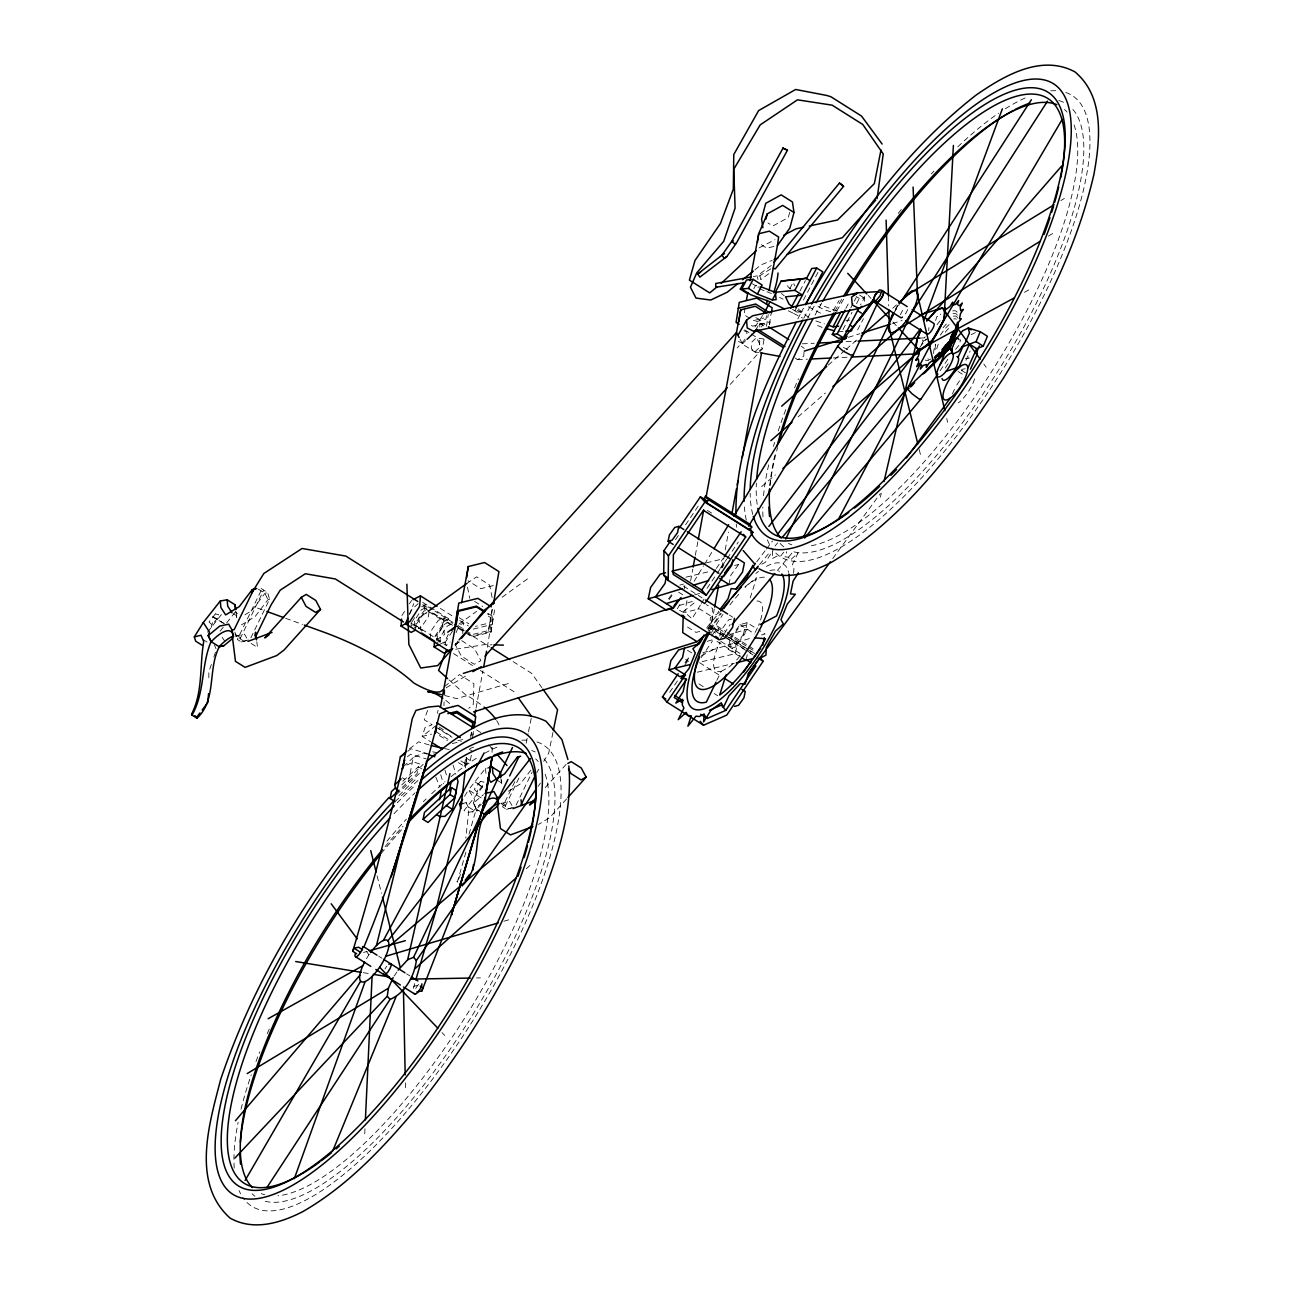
<?xml version="1.0" encoding="UTF-8"?>
<svg xmlns="http://www.w3.org/2000/svg" width="1290" height="1290" viewBox="0 0 1290 1290"><rect width="100%" height="100%" fill="white"/><g stroke="black" fill="none" stroke-linecap="round" stroke-linejoin="round"><path stroke-width="0.75" stroke-dasharray="5 3.75" d="M492.054 752.328L492.103 747.023M443.937 705.743L444.066 701.905M712.08 629.681L712.709 608.606L706.323 604.575M364.748 1133.829L365.022 1127.847M928.719 330.595L928.897 327.628M803.993 352.347L803.751 356.25L797.446 359.668L793.076 356.346M935.073 349.864L935.427 343.995M465.513 767.889L466.4 757.246M793.624 573.324L793.979 567.761L792.35 564.649L798.026 553.007L790.093 560.312L788.464 557.183L785.046 556.893L786.723 551.685M411.349 622.49L411.058 626.231L417.379 622.973L424.265 612.234L424.829 604.752L433.279 610.089M414.074 626.166L414.509 620.554L421.395 609.815L424.539 608.187L426.055 604.494L421.62 606.784M437.052 640.678L437.487 635.067L444.373 624.328L447.533 622.699L449.033 619.006L435.907 610.718M439.922 642.485L440.358 636.873L447.243 626.134L453.564 622.876L434.972 611.154M462.723 633.567L463.529 623.054L454.66 627.633M460.901 760.874L465.948 764.051L466.625 758.472M465.948 764.051L466.98 757.069M470.882 735.768L471.414 732.123M472.801 735.058L473.333 731.478M465.851 630.536L472.237 634.567L488.539 630.536L490.458 617.442L485.669 614.427M491.893 609.702L489.958 622.796L475.478 626.376M487.298 647.29L492.345 616.975L487.539 613.943M458.434 628.327L471.914 636.841L491.022 632.116L493.28 616.749L486.54 612.492M491.022 632.116L494.715 609.009M745.072 307.907L744.072 314.728L750.312 318.662M766.453 315.792L765.938 319.227L753.167 322.387M766.502 326.225L768.243 314.438M769.501 324.274L771.065 313.744M415.428 629.488L416.67 621.441L423.717 611.138L426.619 610.009M429.022 612.105L428.28 616.926L421.233 627.23L418.331 628.359M430.005 638.695L431.247 630.649L438.294 620.345L444.099 618.087L452.516 623.393M444.099 618.087L442.857 626.134L435.826 636.438M437.471 713.354L438.019 710.371M488.539 630.536L492.425 609.461M470.608 737.606L471.721 731.64M476.058 708.097L482.944 670.832M472.269 738.638L473.365 732.688M686.973 600.624L684.78 612.46L699.438 608.832L712.37 616.991L710.629 628.778L714.273 609.057M690.601 580.919L692.794 569.084M695.342 555.297L697.89 541.494M721.916 567.665L723.738 557.812M725.19 549.927L728.479 532.173M764.067 339.431L762.326 348.848L728.657 386.145M769.533 324.822L770.098 321.839L752.602 326.16L749.522 324.209M427.232 754.199L423.459 752.941L413.268 757.536L408.462 781.595L402.383 777.773M421.701 768.808L418.428 766.728L417.041 773.71L398.658 790.625M458.401 762.6L464.126 766.212L465.642 758.617M464.126 766.212L470.269 760.568L471.398 754.876M526.126 743.266L528.078 733.72M528.465 731.801L531.593 716.531M552.942 732.462L548.685 753.279L543.703 761.31M684.087 589.24L684.877 585.483M728.931 584.434L730.833 575.275L738.557 564.52L735.477 562.569M719.756 636.115L720.884 630.616L728.624 619.861L731.543 619.071M739.912 656.594L728.108 649.144L730.446 637.873L739.96 624.634L747.136 622.667L756.94 628.843M743.459 634.309L745.362 625.15L739.525 626.747L731.785 637.502L729.898 646.661L735.735 645.065L747.136 629.165L730.043 634.39M747.136 622.667L744.814 633.938L735.3 647.177L728.108 649.144M746.442 658.593L747.232 654.836M880.377 497.15L881.296 493.248M789.674 212.35L788.287 217.542L772.855 226.024L768.034 222.977M465.884 852.222L457.224 882.473L460.869 873.717M211.205 627.504L213.285 620.006M476.413 794.882L478.493 787.384M469.012 834.195L476.268 808.991L473.414 803.025L483.508 794.656M414.735 983.593L413.058 989.349L414.074 986.108L417.331 985.576M473.559 802.912L474.591 799.332L468.512 789.899L485.491 768.372L488.926 767.776M935.621 320.517L936.83 316.582L938.652 316.792L940.829 314.115M750.248 597.802L756.585 577.662A76.948 24.768 -57.7 0 0 745.362 587.369M211.35 664.463L208.835 671.913L208.851 677.96M213.85 657.013L216.365 649.547L214.317 644.807M427.571 710.435L424.216 719.756L432.069 724.722L425.039 727.592L422.185 736.429L430.602 741.75M409.269 614.621L413.768 603.639M456.096 632.664L459.095 625.344M965.936 360.265L970.08 351.17M895.179 310.809L897.792 305.375M716.853 680.378L721.239 671.316A40.925 13.174 -57.7 0 1 717.724 647.193L720.239 641.985M755.214 632.423L757.73 627.214M921.624 344.333L923.14 341.189L922.221 339.544L925.236 336.835M260.999 590.836L237.36 639.485L241.311 641.985L250.018 639.534M240.069 638.776L263.708 590.127M250.873 637.792L269.562 599.318L267.659 592.61L259.758 587.627M514.823 781.643L502.568 806.863L506.519 809.362L513.726 807.346M505.277 806.153L520.16 775.516M516.081 805.17L532.222 771.936M409.752 613.846L411.994 609.235L418.25 603.623M448.372 634.212L444.615 641.888L446.356 645.484L450.113 642.114M797.849 318.872L803.251 308.52M753.86 288.686L755.44 285.671L756.73 285.542L755.779 287.364L761.165 286.832M789.754 288.783L793.124 282.349L794.834 285.945M799.977 290.976L805.428 280.591M788.238 310.761L793.592 313.373L797.381 306.133M792.463 309.261L797.091 312.164L798.897 308.713M803.428 300.054L817.925 272.367M797.091 312.164L801.993 311.68L803.799 308.229M845.869 308.423L849.497 301.505M850.771 307.939L853.496 302.747M854.399 301.022L856.205 297.555M842.967 329.627L852.029 312.309M856.56 303.666L859.285 298.474L864.187 297.974L860.559 304.908M857.576 329.918L863.445 318.711M755.666 330.159L759.552 323.209L763.39 323.532L766.792 325.661M761.455 326.999L763.39 323.532M677.315 608.767L681.507 601.914M694.085 581.322L703.518 565.875M704.566 564.165L712.935 550.443M700.406 605.058L692.021 618.781L686.764 614.121L678.895 609.976M701.438 603.333L704.582 598.189M536.737 772.549L538.736 769.34M464.529 796.285L468.512 789.899L484.314 799.865M707.871 628.52L709.935 625.279L710.371 617.507L717.111 614.008L719.175 610.767M401.883 615.54L405.108 610.509M409.414 603.801L411.575 600.447M411.945 621.877L415.17 616.846M434.924 636.389L444.599 621.296L449.033 619.006M444.969 642.726L452.984 630.359M455.193 645.306L458.418 640.275M893.873 312.889L899.324 304.44M675.541 539.639L680.007 533.06M685.571 524.82L698.922 505.067M394.127 976.111L397.159 971.628M716.385 568.39L723.142 558.393M707.001 588.369L715.95 575.13M717.079 573.486L726.028 560.231M727.141 558.586L738.332 542.026M685.957 662.157L690.44 655.53M708.355 629.052L710.58 625.747L727.157 636.196M669.687 692.311L678.717 678.991M723.432 635.841L716.788 631.649L713.757 628.133L715.756 625.182L725.722 631.455M711.741 635.938L715.095 630.971L710.58 625.747M716.788 631.649L718.788 628.698L715.756 625.182M701.244 657.545L712.515 640.888M940.104 370.714L949.069 357.459M538.156 786.368L540.446 783.078M668.559 598.818L671.735 594.4M669.091 599.608L672.122 595.367M720.062 568.471L726.689 559.247M721.852 567.987L723.996 565.004M684.942 662.85L689.36 656.707M684.506 665.479L688.779 659.529M832.711 558.586L880.28 493.667M756.666 561.86L765.196 550.637M766.421 549.04L772.516 541.026M920.012 347.091L926.107 339.077M269.562 599.318L267.965 599.737L255.114 616.556L241.456 624.876M530.835 770.162L520.322 783.933L508.373 791.221M207.497 632.213L223.718 611.637M220.155 631.149L223.347 627.117M226.653 622.925L236.086 610.96L236.683 617.475L235.635 611.17L238.86 616.185M481.767 786.674L474.881 781.821L482.782 786.819L464.061 810.555L467.222 812.539L478.848 810.588L474.381 810.765L468.06 806.766L466.222 802.622L462.868 803.444M783.772 552.184L780.305 556.474L776.886 556.167L772.097 558.715L772.678 550.765L765.422 562.263L760.632 564.81M955.584 349.364L958.793 345.494L960.582 339.963L958.115 339.609M711.403 633.18L706.469 627.908L719.401 612.444M759.52 564.552L769.856 552.184M775.032 546.009L777.628 542.913M720.497 638.405L725.673 632.229M777.435 570.422L792.947 551.878M455.257 645.613L459.03 641.34M738.477 341.431L742.83 343.382L744.927 341.012M545.219 787.61L566.068 764.438M566.632 798.849L549.701 817.683L538.51 824.439M461.707 640.678L474.639 648.838L480.912 660.641L474.269 664.269L461.352 656.11L455.064 644.323L457.757 641.34M472.172 812.249L480.267 803.993M401.771 784.852L423.201 764.341M742.83 343.382L745.685 340.657M763.906 339.028L756.23 337.916L752.022 341.802L751.344 348.735L754.892 351.783L758.762 352.509M754.892 351.783L759.117 347.897L759.794 340.963L756.23 337.916M403.464 766.55L413.268 757.536M402.819 781.095L418.428 766.728M396.401 794.64L420.508 772.452M394.998 801.622L419.121 779.418M526.272 868.767L530.722 864.784M828.212 365.135L844.724 350.574M846.224 349.251L856.737 339.996M892.745 308.229L897.243 304.263M798.075 416.896L825.31 393.111M761.632 486.636L775.338 474.865M754.876 269.82L761.003 264.869L772.162 260.37M444.518 686.586L459.514 674.573L473.882 683.652L473.237 704.711L468.738 708.307M683.345 611.557L695.342 601.946M436.23 725.415L422.185 736.429L431.489 734.139M409.462 748.797L418.686 741.815L429.489 745.023M408.027 751.119L411.091 748.797L429.102 754.15M407.43 756.682L410.639 754.263L426.345 758.923M771.339 265.401L757.278 275.834L753.328 276.56M768.775 273.722L760.713 279.704L760.036 276.012L757.278 275.834L757.94 279.527M502.132 597.238L527.642 578.775M421.298 631.165L418.653 618.2L426.668 612.411M458.934 624.102L476.574 611.379M466.754 583.499L476.671 576.84L489.587 584.999L492.603 599.818M418.653 618.2L426.925 612.653M436.246 640.066L444.502 634.519L441.503 619.7L428.57 611.541M759.101 276.125L771.501 268.417M1048.399 236.135L1053.495 232.974M1060.928 200.547L1064.347 198.434M244.971 614.782L251.679 610.702L264.95 593.319L267.659 592.61M446.13 687.812L466.271 675.686M1024.389 292.33L1029.662 289.444M455.064 644.323L460.046 641.598M923.398 341.028L928.123 338.464M701.373 655.884L717.724 647.193M721.239 671.316L728.334 667.543A40.925 13.174 -57.7 0 0 735.203 661.48M759.149 247.874L774.984 239.714M413.929 628.037L417.089 626.408M436.907 642.549L440.067 640.92M439.777 644.355L446.098 641.098M971.193 334.658L975.45 332.578M406.866 765.018L413.655 761.971L423.088 765.115M469.866 748.571L473.607 747.12M958.051 371.456L962.356 374.181L965.646 372.923L961.34 370.214M679.233 605.542L694.52 600.753M848.385 337.319L859.898 333.707M892.535 323.5L902.129 320.5M694.73 594.884L700.438 593.142M707.243 641.356L712.935 639.614M702.808 652.788L752.215 637.695M503.906 921.254L509.631 919.56M508.276 683.571L456.725 698.616A139.659 2.354 16 0 0 444.695 695.487M246.213 640.582L241.311 641.985A40.409 13.013 -57.7 0 0 233.587 636.083M511.437 807.959L506.519 809.362A40.409 13.013 -57.7 0 0 503.148 803.38M363.474 952.439L367.279 951.375M679.878 585.079L683.458 584.096M761.503 634.97L765.099 633.987L758.568 629.875M773.871 246.455L766.792 248.196L759.004 243.278M753.425 320.63L764.035 318.017M493.377 585.579L480.702 588.708L467.947 580.661M473.333 629.101L492.441 624.36M490.184 631.584L472.011 636.083L468.818 634.051M699.648 631.487L695.971 632.39L684.668 625.263M457.902 740.75L465.158 738.944M452.226 743.604L461.336 741.347M706.323 562.875L723.884 558.651M685.877 577.194L711.241 571.083M734.655 565.455L738.557 564.52M702.115 661.657L735.284 653.675L737.622 642.404L730.446 637.873M697.293 672.203L734.349 663.286M235.506 636.067L244.503 634.148L247.019 638.615M500.73 803.444L509.711 801.525L512.227 805.992M965.226 368.747L961.808 369.375L962.356 374.181M455.676 649.225L484.476 644.629L492.054 644.823M456.789 881.586L457.595 881.489M845.853 320.468L849.771 320.081M838.032 331.869L843.902 331.288M802.348 343.817L814.296 343.237M846.127 341.689L856.076 341.205M919.754 338.093L925.72 337.803M797.446 359.668L807.395 359.184M833.275 357.911L847.191 357.233M965.42 358.507L969.064 358.346L968.29 355.137M476.462 977.965L480.46 977.885M706.469 627.908L708.549 627.875L715.563 633.116M719.933 634.728L723.593 635.051M363.312 972.676L371.262 973.982M444.437 748.603L452.193 750.022M437.6 752.747L431.779 751.667L435.762 755.682M830.663 311.696L824.874 310.068L814.828 304.827M822.101 327.386L815.006 324.532M837.194 311.164L819.972 304.666M815.844 320.968L824.455 323.887M257.5 608.09L264.998 610.799M285.606 618.281L302.473 624.408M759.471 288.831L765.018 291.008M766.857 291.733L772.404 293.927M743.927 330.675L746.829 331.981L746.926 335.319M214.737 618.136L217.575 619.442M479.961 785.529L482.782 786.819M779.531 297.409L783.111 299.167M808.379 306.827L822.649 314.26M793.592 313.373L802.509 318.017M755.875 317.566L759.213 319.307L759.891 327.112M843.402 347.413L848.127 349.896M808.943 317.308L796.075 309.455M859.559 295.071L864.187 297.974M856.205 296.523L859.285 298.474M798.913 309.745L801.993 311.68M752.457 283.784L755.44 285.671M759.552 323.209L764.648 326.418M744.733 329.918L749.587 332.981M751.199 333.997L756.037 337.061L762.326 348.848L755.682 352.493L742.75 344.333L740.057 339.27M707.372 510.405L714.128 514.678M683.474 586.095L702.163 597.883M729.366 615.056L732.768 617.201M739.96 624.634L754.827 634.019M678.621 592.158L682.926 594.884M727.383 632.503L747.297 645.081M748.958 646.129L755.601 650.321M718.788 628.698L725.432 632.89M727.092 633.938L747.007 646.5M748.668 647.548L755.311 651.74M728.802 637.244L748.684 649.789M750.328 650.837L756.956 655.014M713.757 628.133L723.722 634.422M725.383 635.47L745.298 648.048M746.958 649.096L753.602 653.288M725.093 636.889L745.007 649.467M746.668 650.515L753.312 654.707M715.095 630.971L725.028 637.244M726.689 638.292L748.216 651.869M749.877 652.917L753.183 655.014M720.965 641.452L741.25 654.256M717.014 641.356L740.686 656.288M687.506 650.257L692.133 653.175M699.583 662.689L721.578 676.573M685.619 659.416L688.699 661.351M699.035 683.99L704.098 687.183M714.257 693.585L717.627 695.729M474.607 601.366L482.686 606.477M459.304 617.765L468.883 623.812M440.325 608.412L453.596 616.781M459.853 620.587L468.286 625.908M422.717 602.382L434.262 609.67M457.885 625.505L464.255 629.536M422.83 604.655L427.845 607.816M454.209 624.457L464.303 630.826M465.98 631.89L489.555 646.774M513.13 661.641L531.641 673.332L541.8 687.586M457.595 626.988L462.401 630.02M423.313 606.816L426.684 608.944M433.44 613.218L455.37 627.053M424.539 608.187L450.404 624.505M414.219 624.602L442.938 642.726M410.93 623.118L422.749 630.568M436.246 639.098L446.356 645.484M453.483 653.514L473.591 666.204M480.299 670.429L513.823 691.601L516.048 694.713M258.371 589.175L264.95 593.319L267.965 599.737M476.574 729.914L482.863 733.881M439.116 727.044L445.534 731.075M438.858 728.511L451.71 736.638M435.391 726.818L452.032 737.316M469.302 749.264L472.156 751.07M436.423 731.978L449.243 740.073M439.358 735.494L447.404 740.557M465.98 757.859L470.269 760.568M233.619 613.863L236.78 615.846M497.247 780.24L503.568 784.223M212.834 616.443L225.476 624.425L212.931 616.991M251.115 643.436L257.516 647.483L256.807 641.759M234.78 634.003L237.941 636.002M244.02 641.275L236.118 636.276L234.699 631.245M501.326 803.654L509.228 808.653M476.268 808.991L481.17 812.071M202.852 639.389L207.593 642.388M378.696 956.212L382.034 958.325M406.576 973.821L409.817 975.853M801.3 346.22L804.218 348.429M790.915 289.105L787.868 286.703L787.497 283.429M781.385 293.523L784.288 295.813M449.081 679.911L465.529 694.73A97.798 38.49 14.5 0 1 480.831 704.534M442.019 1032.613L444.792 1035.515M868.251 295.458L870.992 298.409M892.89 322L896.985 326.418M488.733 744.894L493.925 750.78M366.57 951.601L368.94 954.793M983.802 364.038L986.173 367.247M222.138 637.212L225.186 641.92M473.414 803.025L476.429 809.088A40.409 13.013 -57.7 0 1 481.267 804.444M466.222 802.622L468.931 808.959L465.835 838.145M435.81 777.177L440.003 787.158M453.113 765.034L455.838 774.226M444.969 770.178L446.614 775.693M440.728 774.726L443.438 783.836M377.099 875.878L381.517 893.357M919.238 449.613L920.673 455.418M946.715 418.395L947.634 422.314M467.496 587.208L469.753 598.318M500.859 778.563L501.891 784.852L501.439 779.966M736.219 524.014L736.671 527.255M485.491 768.372L486.088 774.887M864.268 296.313L864.929 304.134M888.423 295.861L888.713 305.811M405.35 1082.842L405.463 1088.792M762.567 315.534A144.786 76.691 -32.6 0 1 754.489 327.531M745.072 339.286A144.786 76.691 -32.6 0 1 737.235 347.865M496.634 720.578A97.798 38.49 14.5 0 1 498.956 724.851M445.776 700.389A159.138 31.863 58.7 0 1 453.741 707.114M945.409 367.989A13.819 4.45 -57.7 0 1 948.36 363.425M974.611 378.857A20.624 6.644 -57.7 0 1 958.325 402.915M952.52 393.869A20.624 6.644 -57.7 0 1 955.938 386.532M956.809 385.017A20.624 6.644 -57.7 0 1 961.905 377.728M711.161 629.697A65.113 20.963 -57.7 0 1 721.32 613.718M744.782 587.063A65.113 20.963 -57.7 0 1 765.599 577.307M952.681 310.938A28.88 9.288 -57.7 0 1 957.938 314.502M928.816 360.297A28.88 9.288 -57.7 0 1 925.252 359.991M937.024 324.677A28.88 9.288 -57.7 0 1 940.636 320.226M952.988 313.696A26.574 8.546 -57.7 0 1 957.825 316.985M931.025 359.12A26.574 8.546 -57.7 0 1 927.752 358.83M943.038 327.805A22.236 7.16 -57.7 0 1 947.65 322.855M953.697 318.985A22.236 7.16 -57.7 0 1 956.454 319.227M936.782 348.929A17.625 5.676 -57.7 0 1 938.233 344.253M945.248 332.272A17.625 5.676 -57.7 0 1 951.262 326.144M933.734 353.573A20.221 6.498 -57.7 0 1 935.685 344.156M940.394 335.142A20.221 6.498 -57.7 0 1 949.311 324.419M953.407 316.227A24.542 7.901 -57.7 0 1 957.873 319.259M766.389 566.375A85.205 27.429 -57.7 0 1 788.577 572.405M709.661 630.455A85.205 27.429 -57.7 0 1 720.546 613.202M755.811 573.47A85.205 27.429 -57.7 0 1 758.568 571.357M711.693 632.293A76.948 24.768 -57.7 0 1 722.948 614.427M729.898 604.946A76.948 24.768 -57.7 0 1 741.024 591.82M769.92 570.567A76.948 24.768 -57.7 0 1 779.434 571.406M756.988 601.027A40.925 13.174 -57.7 0 1 758.568 625.473M739.041 657.303A40.925 13.174 -57.7 0 1 736.606 660.012M724.448 633.535A40.925 13.174 -57.7 0 1 730.204 624.473M895.325 309.278A24.429 7.869 -57.7 0 1 898.308 304.601M746.329 520.16A272.883 87.817 -57.7 0 1 744.411 506.906M803.735 318.291A272.883 87.817 -57.7 0 1 810.572 305.811M752.763 514.452A262.805 84.576 -57.7 0 1 750.183 493.28M807.572 318.146A262.805 84.576 -57.7 0 1 814.167 306.133M1065.814 92.509A272.883 87.817 -57.7 0 1 995.783 380.534A272.883 87.817 -57.7 0 1 771.614 548.024M769.453 544.38A272.883 87.817 -57.7 0 1 767.26 539.446M762.971 516.855A272.883 87.817 -57.7 0 1 762.841 507.131M763.535 495.683A272.883 87.817 -57.7 0 1 768.985 463.562M773.468 446.34A272.883 87.817 -57.7 0 1 774.629 442.389M778.225 430.941A272.883 87.817 -57.7 0 1 787.029 406.35M794.543 387.871A272.883 87.817 -57.7 0 1 798.494 378.792M833.098 310.777A272.883 87.817 -57.7 0 1 839.064 300.522M898.227 213.398A272.883 87.817 -57.7 0 1 901.904 208.722M931.348 173.957A272.883 87.817 -57.7 0 1 933.944 171.119M957.744 146.867A272.883 87.817 -57.7 0 1 998.605 113.198M1005.362 108.747A272.883 87.817 -57.7 0 1 1028.259 96.653M1050.77 90.832A272.883 87.817 -57.7 0 1 1057.848 90.864M1072.861 109.424A262.805 84.576 -57.7 0 1 996.315 373.681A262.805 84.576 -57.7 0 1 791.915 551.233M783.788 546.847A262.805 84.576 -57.7 0 1 779.708 542.945M769.985 485.363A262.805 84.576 -57.7 0 1 777.548 447.533M836.71 311.051A262.805 84.576 -57.7 0 1 843.725 299.038M1058.832 100.588A262.805 84.576 -57.7 0 1 1064.121 102.571M1064.46 109.456A257.403 82.834 -57.7 0 1 1067.056 112.101M1074.086 124.937A257.403 82.834 -57.7 0 1 993.945 367.989A257.403 82.834 -57.7 0 1 808.83 546.122M791.866 544.832A257.403 82.834 -57.7 0 1 788.48 543.429M769.84 485.75A257.403 82.834 -57.7 0 1 774.774 455.435M834.791 311.277A257.403 82.834 -57.7 0 1 842.612 297.829M757.166 504.342A257.403 82.834 -57.7 0 1 756.391 483.137M815.006 315.099A257.403 82.834 -57.7 0 1 821.73 303.037M366.473 958.696A24.429 7.869 -57.7 0 1 369.456 954.019M544.009 758.843A262.805 84.576 -57.7 0 1 467.464 1023.099A262.805 84.576 -57.7 0 1 263.063 1200.651M254.936 1196.265A262.805 84.576 -57.7 0 1 252.147 1193.766M381.147 853.529A262.805 84.576 -57.7 0 1 403.383 827.825M531.803 750.554A262.805 84.576 -57.7 0 1 535.253 751.989M535.592 758.875A257.403 82.834 -57.7 0 1 538.204 761.519M545.235 774.339A257.403 82.834 -57.7 0 1 463.755 1019.519A257.403 82.834 -57.7 0 1 277.995 1195.765M264.805 1194.798A257.403 82.834 -57.7 0 1 261.289 1193.605M385.065 846.611A257.403 82.834 -57.7 0 1 403.012 826.31M397.256 802.783A262.805 84.576 -57.7 0 1 415.751 784.884M394.031 813.7A257.403 82.834 -57.7 0 1 415.041 792.866M398.933 795.607A272.883 87.817 -57.7 0 1 417.17 778.031M536.962 741.927A272.883 87.817 -57.7 0 1 466.932 1029.952A272.883 87.817 -57.7 0 1 242.762 1197.443M240.601 1193.798A272.883 87.817 -57.7 0 1 239.102 1190.573M234.232 1168.111A272.883 87.817 -57.7 0 1 234.054 1154.502M234.264 1150.341A272.883 87.817 -57.7 0 1 238.118 1122.284M241.02 1109.239A272.883 87.817 -57.7 0 1 251.228 1074.796M255.984 1061.541A272.883 87.817 -57.7 0 1 259.693 1051.898M267.256 1033.661A272.883 87.817 -57.7 0 1 269.642 1028.211M386.919 841.161A272.883 87.817 -57.7 0 1 406.382 819.15M423.265 801.735A272.883 87.817 -57.7 0 1 426.087 798.978M431.682 793.656A272.883 87.817 -57.7 0 1 445.018 781.724M451.049 776.677A272.883 87.817 -57.7 0 1 478.171 757.133M484.701 753.279A272.883 87.817 -57.7 0 1 497.537 746.862M521.918 740.25A272.883 87.817 -57.7 0 1 528.997 740.283M415.703 988.382A6.482 2.08 -57.7 0 1 419.556 983.641M384.984 968.983A6.482 2.08 -57.7 0 1 386.855 966.226M907.612 309.536A6.482 2.08 -57.7 0 1 904.483 315.131M900.501 314.776A6.482 2.08 -57.7 0 1 903.629 309.181M215.365 613.895L209.028 621.925L211.35 624.183L212.673 624.231L218.994 616.201L218.768 614.766L215.365 613.895M480.573 781.288L474.236 789.303L476.558 791.56L477.881 791.609L484.218 783.578L483.976 782.143L480.573 781.288"/><path stroke-width="1.5" d="M749.538 528.449L752.925 532.367L704.792 603.526L668.204 580.452L663.705 575.211L663.979 550.653L670.59 540.865M668.204 580.452L668.478 555.893L704.888 502.052L700.373 496.827L679.427 527.82M444.292 694.246L444.405 690.408M683.232 615.378L682.716 632.616L697.084 641.678L709.081 632.084M365.392 1119.881L372.084 976.433M953.407 145.431L944.07 319.082C938.846 331.143 932.106 345.381 918.883 350.009L898.356 327.902M415.574 630.101L411.139 632.39L401.077 626.053L401.609 619.039M437.02 606.316L420.443 595.867L419.637 606.381L409.962 621.474L401.077 626.053M451.565 649.434L444.163 653.24L434.117 646.903L434.52 641.646M208.577 693.617L207.787 702.582L202.191 709.968M472.995 869.96L473.462 864.59M465.061 771.726L461.046 806.218L435.375 912.53L415.848 979.755M877.087 198.612L883.247 153.962L862.736 124.453L832.163 105.167L797.51 99.83L760.213 124.856L733.752 169.232L735.09 208.109L723.706 241.327L696.761 272.867L690.44 287.235L696.019 298.087L710.726 300.038L727.334 292.153L738.057 283.478M234.812 1158.162L387.274 996.219L388.403 988.237L393.128 977.594M267.24 1187.026L390.031 999.428C404.995 993.219 414.38 976.111 416.364 960.502L535.85 789.657M446.646 711.016L439.616 713.902C419.798 793.173 394.772 871.653 363.748 947.424M455.064 626.198L457.321 610.847L476.429 606.123L484.863 611.428M456.483 618.458L458.756 603.107L477.864 598.366L491.345 606.88M456.273 624.15L458.144 611.363L476.316 606.864L484.331 611.928M466.625 577.775L468.27 566.552L484.572 562.521L498.924 571.583L493.473 603.736M471.963 728.463L472.769 722.997L456.741 712.886L451.29 714.225M473.849 727.899L474.639 722.529L456.966 711.371L447.856 713.628M474.156 727.318L475.752 716.579L458.063 705.42L443.486 709.016M485.701 793.318L492.022 757.617L485.782 793.527M738.912 321.694L740.654 309.906L755.311 306.278L766.631 313.422M757.44 242.294L758.697 233.764L767.292 213.866L782.724 205.4L793.979 212.511L789.819 228.088L777.402 245.584L769.098 290.605M777.402 245.584L778.66 237.054L769.308 231.152L758.697 233.764L750.022 280.752M771.388 313.051L772.162 307.778L756.746 298.055L739.267 302.376L736.09 322.387L739.17 324.338M416.944 991.8L421.846 991.01L451.419 915.078L485.185 799.816L492.022 757.617M485.185 799.816L451.419 915.078L482.879 809.185L484.992 797.284M440.39 707.5L458.144 611.363M461.594 602.769L468.27 566.552M474.607 715.95L475.704 710.064M483.669 666.898L486.572 651.208M482.879 809.185L485.056 797.446M693.149 567.116L694.971 557.264M698.245 539.526L703.711 509.953M705.904 498.117L740.654 309.906M746.41 300.328L747.861 292.507M766.566 304.311L767.276 300.393M714.644 607.09L718.643 585.402M731.753 514.436L736.477 488.813M737.203 484.863L737.944 480.928M742.298 457.273L761.6 352.799M880.973 149.979L874.362 183.599L837.549 219.993L809.282 226.008M394.998 801.622L390.08 798.51L391.483 791.544L395.724 787.626M398.658 790.625L395.627 788.706L394.805 784.755L400.351 756.94L406.673 751.119M423.104 819.36L424.491 812.378L451.452 787.577L456.37 790.673L454.983 797.655L428.022 822.456L423.104 819.36L450.065 794.543L451.452 787.577M439.551 799.752L441.406 790.496L445.598 786.626M449.355 790.738L451.21 781.482M436.601 814.571L439.632 816.489L444.889 816.36L452.484 809.378L458.031 781.563L456.934 777.886M553.329 730.559L557.57 709.726L542.929 689.166M681.023 597.528L673.412 608.122L666.221 610.089L648.273 598.754L650.612 587.482L660.125 574.244L665.511 572.76M673.203 544.444L668.123 541.236L669.429 534.899L674.783 527.449L678.83 526.352L683.894 529.545M666.14 577.904L664.979 583.548L655.465 596.786L648.273 598.754M678.83 526.352L677.508 532.689L672.171 540.139L668.123 541.236M684.119 675.428L679.749 676.621L668.962 669.832L670.865 660.674L678.588 649.918L699.631 643.678M684.426 648.306L682.539 657.481L674.815 668.236L668.962 669.832M732.865 559.779L731.736 565.278L723.996 576.033L721.078 576.84M734.462 618.265L732.559 627.424L724.835 638.179L718.998 639.775L669.703 608.67M762.761 645.258L764.325 637.744M436.536 727.415L435.214 733.22L436.246 729.608M398.159 970.144L407.672 959.728L449.936 773.581M254.807 635.664L255.597 632.245L256.565 639.856M884.021 481.509L917.255 338.819L920.738 329.385M376.454 945.538L404.963 830.76M765.905 219.058L767.292 213.866M208.206 635.648L211.221 641.711A40.409 13.013 -57.7 0 1 233.409 637.002L232.055 630.133L228.701 624.183L219.719 626.085L208.206 635.648L211.06 641.614C200.982 665.35 205.046 692.343 192.017 715.095L197.031 718.256C216.978 699.519 207.432 669.591 219.284 646.79L223.992 645.629L232.668 638.421M497.875 805.799L489.2 813.006L484.492 814.167C472.64 836.968 482.186 866.912 462.239 885.633L459.74 884.053M356.685 953.778L352.799 951.327L375.116 874.491L404.641 759.81L402.351 769.163L412.236 718.707L415.944 710.419L428.699 707.017L438.777 706.065L473.253 727.818M208.335 635.535L209.383 631.955L203.304 622.522L220.284 600.995L227.153 599.785L235.054 604.768L235.828 609.412M873.04 301.134L874.507 296.152L877.716 291.685L879.457 292.201M393.128 870.718L426.474 762.777L391.144 877.039M830.341 561.827L748.297 673.799L745.104 684.119L740.347 683.571L729.027 695.697L723.464 707.291L721.255 702.776L710.855 710.419L703.598 721.916L704.195 713.967L699.39 716.514L695.971 716.208L687.893 726.206L691.23 715.789L687.812 715.482L686.183 712.37L678.25 719.659L683.926 708.033L682.297 704.921L682.652 699.357L675.831 703.066L683.152 691.634L685.828 678.734L680.926 678.427L689.021 668.559L695.294 653.014L692.924 648.709L700.809 641.598L703.985 635.035M352.799 951.327L353.815 948.069L358.701 947.263L362.587 949.714M421.846 991.01L422.862 987.753L420.266 986.124M726.028 674.88L719.691 695.02A76.948 24.768 -57.7 0 0 765.502 638.76L754.521 637.792M192.017 715.095L191.581 714.209C203.191 691.295 199.466 666.027 203.723 641.582L200.998 635.244L194.322 636.905L195.677 641.178L201.998 645.161M294.33 1178.657L365.151 981.529M924.221 319.968L1002.346 108.876M949.118 348.558L954.116 339.318L955.197 340.576M407.769 618.281L405.528 623.763L448.614 650.95M332.675 1151.083L395.949 996.993M940.12 364.635A13.819 4.45 -57.7 0 1 953.262 354.976A13.819 4.45 -57.7 0 1 941.716 375.616A13.819 4.45 -57.7 0 1 940.12 364.635L953.665 331.627M961.921 347.01L976.079 341.64L980.239 331.724L968.274 328.047L962.582 330.82L955.68 339.625L951.633 349.3L952.778 354.186L958.47 351.412L965.371 342.608L969.435 332.917L968.274 328.047L971.144 329.853M977.369 350.703L979.368 345.913M968.016 367.731L976.659 348.671L983.254 346.172L987.414 336.255L980.239 331.724M921.189 329.95L917.255 338.819L916.126 346.817L918.883 350.009L1013.843 298.103M957.938 357.556L962.888 346.639M970.402 369.23L977.336 353.96L976.659 348.671L969.483 344.14L958.47 368.392L955.181 369.65M748.603 526.126L853.383 354.557L877.039 304.263L876.926 302.521M407.672 959.728L413.59 957.293L512.485 747.507M785.755 539.043L893.438 314.438M943.683 310.68L945.086 307.73L945.941 309.455L949.908 306.536L952.681 302.15L952.455 305.182L955.584 304.327L958.68 300.506L957.406 304.488L959.325 305.794L962.356 303.005L960.195 307.455L960.679 310.761L963.291 309.342L960.486 313.712L959.47 318.63L961.34 318.759L958.244 322.516L955.858 328.466L956.761 330.095L953.745 332.82L950.262 339.044L950.101 342.011L947.521 343.35L943.377 349.139L942.151 353.073L940.329 352.863L936.008 357.491L933.895 361.909L933.041 360.184L929.074 363.103L926.301 367.505L926.526 364.457L923.398 365.328L920.302 369.133L921.576 365.167L919.657 363.861L916.626 366.634L918.786 362.2L918.303 358.894L915.707 360.313L918.496 355.943L919.512 351.009L917.642 350.896L919.706 348.381M803.622 536.85L914.562 306.859M715.982 682.184L706.356 702.115A76.948 24.768 -57.7 0 1 699.728 656.755M256.758 588.482L253.759 589.337L234.216 629.568L232.055 630.133M255.372 637.212L271.077 604.897L280.188 590.191L305.343 573.744L335.352 578.968L403.496 621.974M507.921 779.45L499.424 796.946L497.263 797.526L493.909 791.56L484.927 793.463M509.631 775.967L518.983 756.714L517.387 757.133L504.519 773.968L490.861 782.288L488.007 777.838M521.031 804.879L534.995 776.145M796.059 322.323C765.921 381.856 735.252 445.888 735.929 514M746.539 293.04L740.315 289.105L743.83 282.397M748.41 288.412L753.15 279.35L762.116 285.009L757.375 294.072L748.41 288.412L740.315 289.105M757.375 294.072L772.388 299.99L776.145 299.619L775.306 292.282L781.159 281.075L806.234 278.253L810.039 280.656M772.388 299.99L776.177 292.749L761.165 286.832M775.306 292.282L794.85 290.331L800.719 279.124L806.234 278.253M790.915 308.278L798.171 294.442M806.331 278.866L811.765 268.481L816.667 267.998L822.827 271.884L805.605 304.762M795.833 307.794L816.667 267.998M827.89 325.064L833.05 326.805L840.629 312.325L844.402 311.954M858.753 308.358L843.337 337.786L838.436 338.27L832.276 334.384L844.966 310.164M832.276 334.384L837.178 333.9L849.868 309.664M838.339 519.402L944.07 319.082L945.215 311.084L942.442 307.875L919.415 315.083M383.404 940.442L484.121 752.925M783.014 148.14L731.688 241.456L721.916 255.21L697.729 273.996L699.841 277.156L726.802 256.597L736.268 243.278L787.448 150.237L783.014 148.14L787.448 150.237M738.299 334.755L746.539 320.146L752.538 315.824L857.592 292.83L877.716 291.685M245.116 1180.431L360.652 981.142M1062.17 119.486L932.299 340.141L782.966 468.318M806.073 303.36C851.094 225.702 904.693 150.833 975.982 95.17C1003.749 75.949 1041.127 53.729 1074.925 71.869C1104.788 96.879 1100.112 139.981 1093.936 174.247C1077.166 247.374 1042.53 314.954 1003.249 378.373C956.745 448.114 904.629 518.435 831.582 562.23C809.362 573.647 782.353 581.838 758.971 568.713M713.983 548.718L728.657 524.707M733.897 516.129L837.629 346.268L873.249 301.457L873.12 299.715L874.959 300.248M251.873 592.771L263.821 573.502L302.07 548.476L345.881 556.103L417.815 601.495M194.322 636.905L203.304 622.522M460.901 808.556L459.53 804.283L462.529 799.494M720.207 609.138L727.979 598.866L731.172 588.562L735.945 589.111L747.249 576.985L752.812 565.391L755.037 569.906L757.827 567.358M798.365 572.873L793.124 581.048L790.464 593.932L795.35 594.238L787.255 604.123L780.982 619.668L783.353 623.957L775.467 631.084L766.341 647.403L765.905 655.175L759.165 658.674L748.297 673.799M908.466 317.759L1047.496 101.168M891.696 316.276L893.873 312.889M900.42 302.747L1031.387 99.733M703.55 499.214L705.549 496.247L748.716 523.498L751.748 527.013L749.748 529.98L706.581 502.729L703.55 499.214L706.872 501.31M706.581 502.729L708.581 499.778L705.549 496.247M743.427 534.35L745.685 536.962L706.243 595.287L701.744 590.062L715.257 570.067M724.271 556.732L741.169 531.738M759.746 657.368L763.132 661.286L726.721 715.128L703.55 725.222L666.962 702.147L662.463 696.923L678.137 673.751M697.164 645.613L702.76 637.325M666.962 702.147L684.877 675.654M927.01 320.726L1061.654 166.071M686.603 679.217L674.202 697.535L682.475 702.76M804.605 537.978L921.044 398.916L937.862 374.036M743.588 672.187L751.377 660.657M700.68 714.257L707.291 718.433L725.835 710.338L755.892 665.882M844.789 339.399L847.062 336.239M850.465 331.466L873.12 299.715M673.848 606.01L677.169 601.398M724.593 573.212L728.866 567.261M760.649 648.209L753.247 658.513L736.3 662.818M906.435 457.966L950.44 397.933A20.624 6.644 -57.7 0 0 967.661 367.118A20.624 6.644 -57.7 0 0 948.037 381.55A20.624 6.644 -57.7 0 0 950.44 397.933M859.108 320.452L873.249 301.457L877.039 304.263M197.031 718.256L196.596 717.369L199.95 712.935M465.158 880.312L469.641 874.394M735.945 589.111L755.44 563.456M777.386 534.608L918.802 348.687M255.42 588.821L252.163 589.756L239.311 606.59L225.653 614.911L220.88 607.509L220.284 600.995M768.888 526.401L920.48 328.902M926.591 320.936L936.524 310.326L942.442 307.875L980.255 359.217M387.903 940.829L530.4 758.552M461.465 638.34L484.589 609.944L494.151 603.01M773.855 262.354L839.468 183.067L841.177 184.196L843.563 186.357L775.226 268.933L773.21 268.191M720.691 610.912L758.214 566.1M782.804 536.737L907.015 388.403L949.601 348.381L949.134 347.058L922.898 374.132M732.139 624.489L774.838 573.502M235.425 1120.736L359.797 975.337M389.064 797.446C315.373 879.216 256 974.982 220.655 1079.488C209.448 1123.155 190.791 1182.882 230.12 1218.131C253.501 1231.257 280.511 1223.065 302.731 1211.649C347.913 1185.704 383.856 1147.02 417.105 1107.513C467.657 1044.32 510.114 974.498 541.187 899.711C557.167 857.092 572.921 812.216 568.826 765.986M452.742 648.467L437.649 665.608L420.734 668.026L408.833 644.419L406.882 584.193M875.749 200.127L842.322 237.747L800.042 249.115L787.029 254.356M232.442 637.244L235.473 661.335L245.084 667.381L276.802 655.53L284.042 650.031L320.517 609.461L315.824 600.463L306.23 594.4L301.312 597.351L264.821 637.905L269.159 634.599M536.108 797.752L529.593 804.992L534.06 801.783M567.939 797.413L586.176 777.128L581.258 767.985L571.212 761.648L567.777 763.503M459.111 639.84L736.477 332.546L739.17 337.593M484.959 656.159L727.318 387.645M914.626 382.678L910.482 386.952L913.288 384.243M924.462 373.213L949.601 348.381L952.439 352.476M747.104 339.302L757.053 329.821M756.23 250.663L721.223 283.381M394.805 784.755L401.125 778.934M390.08 798.51L398.594 790.689M451.613 630.423L454.112 628.182M415.219 968.5L515.903 878.087M781.692 406.156L826.713 366.457M861.236 336.013L889.745 310.874M898.759 302.924L912.256 291.024M770.856 440.696L792.028 422.185M832.872 386.5L900.936 327.015M388.742 946.634L532.689 824.81M716.901 286.944L709.693 292.911L689.408 280.123L694.971 260.499L720.465 223.476L733.317 189.195L733.784 154.51L758.649 110.569L795.672 89.478L826.616 95.428L830.937 96.766L861.51 116.052L882.134 144.045M426.2 761.874C458.015 735.332 502.794 700.035 546.073 721.287L561.86 739.476L567.906 759.504M742.637 279.753L753.344 271.061M400.351 756.94L404.947 753.457M428.28 611.266L466.754 583.499M447.711 632.197L455.725 626.424M746.539 320.146L747.2 327.95L753.876 331.433L756.891 329.272M857.592 292.83L851.577 297.151L852.255 304.972L858.914 308.455L871.25 303.166M861.93 306.294L858.914 308.455L753.876 331.433M697.729 273.996L700.615 272.125M724.496 253.582L721.916 255.21L724.206 258.226L726.802 256.597M894.002 332.127L1039.917 241.407M905.322 296.136L1054.091 204.739M247.196 1073.586L388.403 988.237M472.978 671.639L481.363 666.591M320.517 609.461L315.599 612.395L306.004 606.348L301.312 597.351M268.11 1018.745L362.829 965.694M586.176 777.128L581.032 779.918L570.986 773.581L568.519 769.001M760.197 624.602L776.548 615.91A76.948 24.768 -57.7 0 0 781.885 573.969M783.788 235.167L796.091 228.814L803.638 227.217M413.042 599.673L420.443 595.867M434.117 646.903L438.552 644.613M709.532 710.258L721.32 705.114L725.835 710.338M774.016 259.613L777.741 258.113M247.922 641.42L272.045 632.39M512.904 808.653L535.173 800.332M532.915 826.535L510.518 834.904L500.456 828.567L497.424 804.492M945.957 371.407L960.324 366.473M463.336 673.38L671.59 607.945M473.527 711.919L697.084 641.678M804.234 351.138L846.466 337.916M861.817 333.11L890.616 324.096M682.055 588.659L655.465 596.786L673.412 608.122M693.456 585.176L708.662 580.532M666.237 603.591L692.827 595.464M711.838 589.659L734.768 582.838L742.508 572.083L744.394 562.924L735.171 557.087M385.71 956.277L498.198 922.947M517.387 757.133L520.628 756.198M369.182 950.827L405.334 940.684M733.462 240.956L731.688 241.456L734.494 243.762L736.268 243.278M734.542 706.404L738.59 705.291L743.943 697.842L745.249 691.505L741.863 689.376M252.163 589.756L253.759 589.337M459.53 804.283L462.868 803.444M738.17 308.342L755.65 304.021L769.517 312.761M673.154 570.857L704.372 563.359M690.408 664.479L674.815 668.236L685.587 675.025M223.992 645.629L219.123 646.693A40.409 13.013 -57.7 0 1 233.587 636.083M489.2 813.006L484.331 814.071A40.409 13.013 -57.7 0 1 498.811 803.46M853.383 354.557L850.755 355.072L842.886 350.928L837.629 346.268M751.344 276.931L715.74 283.494L715.885 287.267L743.637 282.849M488.926 767.776L492.361 767.163L500.262 772.162L501.036 776.806M451.822 649.837L446.066 650.773L438.616 670.478L447.582 678.556M191.581 714.209L192.387 714.096M753.15 279.35L746.475 280.011L741.734 289.073L750.699 294.733L768.614 301.167L784.675 309.019M781.159 281.075L800.719 279.124M853.125 294.588L856.383 294.249M833.05 326.805L838.694 326.241M845.853 331.095L851.723 330.498M818.279 343.043L842.144 341.882M858.076 341.108L919.754 338.093M811.378 358.991L831.276 358.007M851.174 357.04L918.835 353.75M410.494 979.126L470.479 978.062M909.095 388.371L907.015 388.403L911.933 393.692L918.964 398.949L921.044 398.916M493.941 644.871L503.406 645.113M881.538 291.282L884.021 291.637L882.215 297.168L877.942 302.344L875.458 301.989M958.438 338.593L955.955 338.238L951.681 343.414L949.875 348.945L952.359 349.3M295.716 961.534L361.313 972.354M373.245 974.321L389.145 976.933M760.697 352.863L780.047 356.443M442.502 748.232L431.279 745.556M825.648 328.386L834.501 330.869M429.119 754.844L434.778 756.73M266.869 611.492L283.736 617.604M304.343 625.086L323.081 631.89A159.138 67.564 17.9 0 1 413.703 682.926A139.659 25.639 44.7 0 0 442.776 689.827M681.523 615.153L684.668 616.813M976.079 341.64L983.254 346.172M882.86 291.217L907.176 306.569M912.111 309.681L933.444 323.145A6.482 2.08 -57.7 0 1 931.735 330.369A6.482 2.08 -57.7 0 1 926.462 333.465M876.62 302.392L900.936 317.743A6.482 2.08 -57.7 0 0 902.5 317.098M905.854 320.855L927.188 334.32M857.56 310.648L861.365 313.051M794.85 290.331L802.461 295.136L785.546 296.813L788.98 304.021L793.237 307.278M849.981 325.112L853.013 327.047M837.178 333.9L843.337 337.786M768.485 326.741L788.867 339.609M784.981 346.558L759.504 330.482L755.666 330.159L782.853 347.316M708.581 499.778L751.748 527.013M700.373 496.827L707.001 501.004M704.888 502.052L752.925 532.367M745.685 536.962L703.437 510.292L673.38 554.748L673.154 574.405L706.243 595.287M687.28 531.69L729.56 558.36M678.266 547.637L718.853 573.26M719.707 578.613L728.931 584.434M671.961 571.26L701.744 590.062M705.566 600.027L727.657 613.976M663.705 575.211L667.027 577.323M758.149 658.142L763.132 661.286M745.749 659.48L750.812 662.689M741.444 657.561L746.055 660.48M724.948 678.701L733.413 684.039M674.654 695.455L682.926 700.663M662.463 696.923L665.785 699.019M491.248 647.838L509.76 659.529M421.669 633.019L434.585 641.178M436.762 722.739L460.32 737.606M432.279 742.814L442.389 749.184M211.06 641.614L219.284 646.79M481.17 812.071L484.492 814.167M450.065 794.543L454.983 797.655M446.404 805.541L452.484 809.378M363.635 946.715L377.019 955.164M383.711 959.389L404.963 972.789M411.429 976.885L417.896 980.964M353.815 948.069L360.023 951.988M355.717 956.825L370.778 966.323M375.793 969.5L400.335 984.98M403.56 987.027L414.88 994.171M843.563 186.357L839.468 183.067M715.611 636.341L718.417 638.437M194.887 715.692L196.596 717.369M379.615 967.178L437.858 1028.243M847.724 273.335L866.88 293.975M876.458 304.311L890.148 319.049M497.827 755.198L506.922 765.502M743.169 550.524L754.327 563.456M663.979 550.653L668.478 555.893M703.905 714.499L707.291 718.433M700.164 721.303L703.55 725.222M413.59 957.293L416.364 960.502M387.274 996.219L390.031 999.428M949.134 347.058L951.972 351.138M331.175 903.758L357.137 938.846M518.274 697.826L531.593 716.531M497.247 780.24L492.957 773.565L492.361 767.163M232.039 612.863L227.733 606.187L227.153 599.785M461.804 884.746L462.239 885.633M370.73 850.626L376.116 871.992M382.501 897.243L400.174 967.161M888.649 325.918L917.803 443.825M916.755 291.411L944.861 410.591M497.263 797.526L498.617 804.38A40.409 13.013 -57.7 0 0 482.847 803.122M793.979 212.511L792.447 201.966L781.176 194.855L765.744 203.32L761.584 218.913L762.874 227.701M521.031 799.768L521.757 805.476M500.262 772.162L500.697 776.951M235.054 604.768L235.489 609.573M913.094 187.05L917.593 297.216M886.117 220.139L888.423 295.861M888.842 309.81L889.503 331.724M403.447 989.559L405.189 1074.909M778.031 272.996A144.786 76.691 -32.6 0 1 773.581 292.766M769.856 301.925A144.786 76.691 -32.6 0 1 763.599 313.809M484.056 707.065A97.798 38.49 14.5 0 1 495.666 719.127M441.357 694.649A139.659 2.354 16 0 0 427.651 691.73A159.138 31.863 58.7 0 1 442.825 698.212M956.987 356.492A13.819 4.45 -57.7 0 1 953.342 371.923A13.819 4.45 -57.7 0 1 942.103 378.518M769.453 579.355A65.113 20.963 -57.7 0 1 756.553 635.389L744.427 654.481A65.113 20.963 -57.7 0 1 698.745 688.473A65.113 20.963 -57.7 0 1 709.274 633.051M953.697 331.32A28.88 9.288 -57.7 0 1 951.02 336.529M945.635 344.994A28.88 9.288 -57.7 0 1 942.071 349.59M939.668 352.331A28.88 9.288 -57.7 0 1 935.218 356.556M957.841 323.032A22.236 7.16 -57.7 0 1 949.746 343.092A22.236 7.16 -57.7 0 1 935.331 357.007M956.487 324.725A17.625 5.676 -57.7 0 1 953.294 340.141A17.625 5.676 -57.7 0 1 939.749 354.637M957.47 322.323A26.574 8.546 -57.7 0 1 955.261 329.369M954.632 330.885A26.574 8.546 -57.7 0 1 951.456 337.254M948.585 341.995A26.574 8.546 -57.7 0 1 942.103 350.574M939.636 353.202A26.574 8.546 -57.7 0 1 935.637 356.669M957.809 324.016A20.221 6.498 -57.7 0 1 951.165 342.447A20.221 6.498 -57.7 0 1 937.427 356.072M957.551 324.193A24.542 7.901 -57.7 0 1 934.428 357.717M788.867 574.05A85.205 27.429 -57.7 0 1 717.708 701.309A85.205 27.429 -57.7 0 1 707.839 633.648M723.722 608.687A85.205 27.429 -57.7 0 1 729.14 601.43M732.446 597.27A85.205 27.429 -57.7 0 1 741.331 587.047M899.372 303.118A24.429 7.869 -57.7 0 1 917.674 296.619A24.429 7.869 -57.7 0 1 896.356 330.837A24.429 7.869 -57.7 0 1 893.47 312.599M811.539 304.101A272.883 87.817 -57.7 0 1 1049.947 81.85A272.883 87.817 -57.7 0 1 971.322 377.583A272.883 87.817 -57.7 0 1 750.796 532.593M744.153 501.278A272.883 87.817 -57.7 0 1 802.783 320.081M816.086 302.699A262.805 84.576 -57.7 0 1 1047.27 91.784A262.805 84.576 -57.7 0 1 960.05 388.403A262.805 84.576 -57.7 0 1 753.279 516.29M750.2 489.152A262.805 84.576 -57.7 0 1 806.653 319.872M822.681 301.344A257.403 82.834 -57.7 0 1 996.928 104.184A257.403 82.834 -57.7 0 1 1060.719 177.681M1058.687 186.986A257.403 82.834 -57.7 0 1 1054.704 202.288M1053.559 206.223A257.403 82.834 -57.7 0 1 1051.737 212.205M1049.979 217.639A257.403 82.834 -57.7 0 1 1044.078 234.441M896.534 469.528A257.403 82.834 -57.7 0 1 890.89 475.333M879.699 486.298A257.403 82.834 -57.7 0 1 854.544 508.018M848.707 512.452A257.403 82.834 -57.7 0 1 757.859 508.341M756.633 479.267A257.403 82.834 -57.7 0 1 813.087 318.614M781.176 538.107A257.403 82.834 -57.7 0 1 769.582 489.249M777.064 446.05A257.403 82.834 -57.7 0 1 833.84 312.954M843.612 296.152A257.403 82.834 -57.7 0 1 1056.816 104.651M769.582 516.548A262.805 84.576 -57.7 0 1 768.888 507.083M769.275 492.699A262.805 84.576 -57.7 0 1 769.582 489.071M779.112 441.906A262.805 84.576 -57.7 0 1 835.726 312.777M845.772 295.62A262.805 84.576 -57.7 0 1 1013.392 110.392M1015.278 109.408A262.805 84.576 -57.7 0 1 1029.775 103.136M370.52 952.536A24.429 7.869 -57.7 0 1 388.822 946.038A24.429 7.869 -57.7 0 1 367.505 980.255A24.429 7.869 -57.7 0 1 364.619 962.018M417.799 790.335A257.403 82.834 -57.7 0 1 531.448 829.115M531.077 830.905A257.403 82.834 -57.7 0 1 528.465 842.048M527.465 845.869A257.403 82.834 -57.7 0 1 524.111 857.624M521.128 867.041A257.403 82.834 -57.7 0 1 517.967 876.297M339.222 1146.278A257.403 82.834 -57.7 0 1 336.174 1148.89M331.643 1152.68A257.403 82.834 -57.7 0 1 321.291 1160.79M319.839 1161.871A257.403 82.834 -57.7 0 1 231.523 1102.773A257.403 82.834 -57.7 0 1 389.951 818.07M421.991 779.337A262.805 84.576 -57.7 0 1 494.796 928.429A262.805 84.576 -57.7 0 1 231.668 1179.979A262.805 84.576 -57.7 0 1 394.369 805.734M252.324 1187.526A257.403 82.834 -57.7 0 1 382.501 849.659M408.511 820.472A257.403 82.834 -57.7 0 1 526.239 753.408M240.52 1164.161A262.805 84.576 -57.7 0 1 239.988 1154.486M240.424 1142.118A262.805 84.576 -57.7 0 1 379.857 855.125M407.285 823.584A262.805 84.576 -57.7 0 1 483.008 760.632M484.54 759.81A262.805 84.576 -57.7 0 1 490.168 756.972M493.828 755.311A262.805 84.576 -57.7 0 1 502.632 751.973M423.297 772.565A272.883 87.817 -57.7 0 1 499.488 926.575A272.883 87.817 -57.7 0 1 226.137 1188.396A272.883 87.817 -57.7 0 1 394.675 799.994M362.683 946.505A6.482 2.08 -57.7 0 1 358.249 955.342A6.482 2.08 -57.7 0 1 355.282 953.858M421.862 983.851A6.482 2.08 -57.7 0 1 418.444 991.558A6.482 2.08 -57.7 0 1 414.154 993.316M388.838 964.259A6.482 2.08 -57.7 0 1 389.58 969.403A6.482 2.08 -57.7 0 1 383.42 973.934M881.296 291.879A6.482 2.08 -57.7 0 1 882.038 297.006A6.482 2.08 -57.7 0 1 875.894 301.538M875.104 295.088L873.314 300.618L875.781 300.989L880.07 295.813L881.876 290.282L879.393 289.911L875.104 295.088"/></g></svg>
